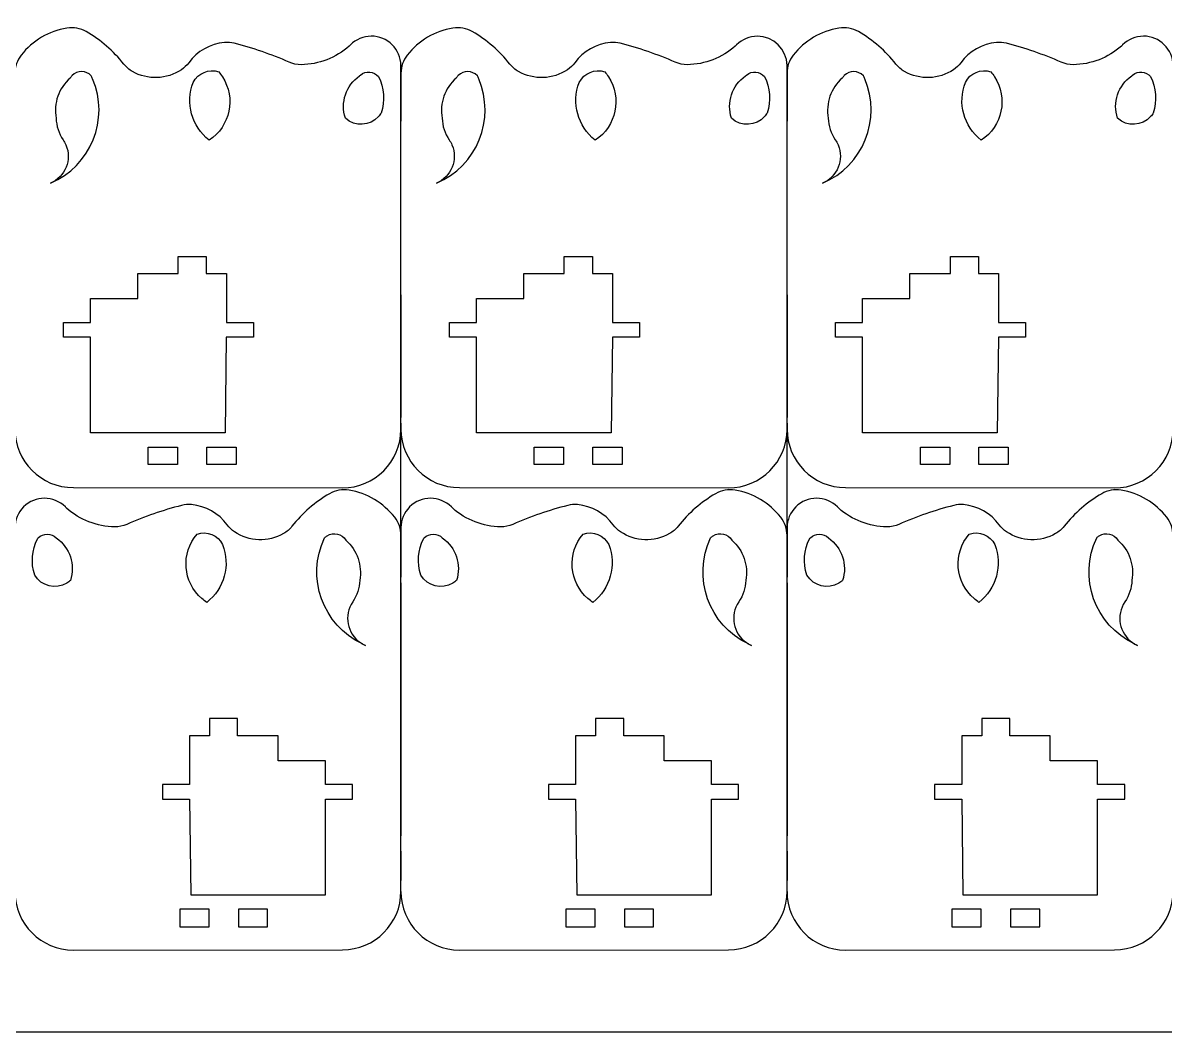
# Model space of a CAD drawing. Header units: inches. Extents: x -1166 to 134, y 1090 to 1990.
# Drawn here: x -211.2 to -15.9, y 1089.9 to 1262.4 of the extents above; entities that cross this region are included whole.
import ezdxf

# ---------------------------------------------------------------- set-up
doc = ezdxf.new("R2010")
doc.units = ezdxf.units.IN
doc.header["$MEASUREMENT"] = 0
for name, color, linetype in [('Corte exterior', 7, 'Continuous'), ('grabado linea medio', 7, 'Continuous'), ('Material', 7, 'Continuous')]:
    doc.layers.add(name, color=color, linetype=linetype)

# ---------------------------------------------------------------- blocks, each defined once
blk = doc.blocks.new('block 281')
at = {"layer": 'Corte exterior', "color": 1, "lineweight": 25}
blk.add_lwpolyline([(-146.51, 1120.81), (-146.51, 1115.81)], dxfattribs=at)
blk = doc.blocks.new('block 283')
at = {"layer": 'Corte exterior', "color": 1, "lineweight": 25}
blk.add_open_spline([(-212.51, 1113.93), (-212.51, 1108.4), (-208.04, 1103.93), (-202.51, 1103.93), (-202.51, 1103.93), (-202.51, 1103.93), (-202.5, 1103.93), (-202.5, 1103.93), (-156.5, 1103.97), (-156.5, 1103.97), (-150.98, 1103.98), (-146.51, 1108.45), (-146.51, 1113.97), (-146.51, 1113.97), (-146.51, 1174.81), (-146.51, 1174.81), (-146.51, 1175.93), (-146.89, 1177.02), (-147.58, 1177.9), (-149.52, 1180.36), (-152.3, 1182.02), (-155.39, 1182.53), (-156.54, 1182.72), (-157.71, 1182.51), (-158.71, 1181.93), (-161.19, 1180.5), (-163.37, 1178.61), (-165.14, 1176.36), (-165.54, 1175.85), (-166.03, 1175.42), (-166.6, 1175.1), (-169.22, 1173.61), (-172.47, 1173.73), (-174.97, 1175.41), (-175.46, 1175.73), (-175.88, 1176.14), (-176.22, 1176.61), (-177.67, 1178.59), (-179.9, 1179.84), (-182.34, 1180.06), (-182.9, 1180.11), (-183.46, 1180.06), (-184.01, 1179.92), (-187.21, 1179.11), (-190.35, 1178.03), (-193.38, 1176.69), (-194.03, 1176.41), (-194.74, 1176.26), (-195.45, 1176.27), (-198.48, 1176.3), (-201.41, 1177.43), (-203.67, 1179.45), (-203.75, 1179.52), (-203.82, 1179.59), (-203.89, 1179.66), (-205.86, 1181.63), (-209.05, 1181.64), (-211.03, 1179.67), (-211.97, 1178.73), (-212.5, 1177.46), (-212.51, 1176.13), (-212.51, 1176.13), (-212.51, 1193.97), (-212.51, 1193.97), (-212.51, 1193.97), (-212.51, 1192.97), (-212.51, 1192.97), (-212.51, 1187.45), (-208.04, 1182.97), (-202.52, 1182.97), (-202.52, 1182.97), (-156.52, 1182.92), (-156.52, 1182.92), (-151, 1182.92), (-146.52, 1187.39), (-146.51, 1192.91), (-146.51, 1192.91), (-146.51, 1192.92), (-146.51, 1192.92), (-146.51, 1192.92), (-146.51, 1255.12), (-146.51, 1255.12), (-146.53, 1257.91), (-148.81, 1260.15), (-151.6, 1260.13), (-152.93, 1260.12), (-154.2, 1259.59), (-155.14, 1258.65), (-155.21, 1258.58), (-155.28, 1258.51), (-155.35, 1258.45), (-157.62, 1256.43), (-160.54, 1255.29), (-163.58, 1255.26), (-164.29, 1255.25), (-164.99, 1255.4), (-165.64, 1255.69), (-168.67, 1257.02), (-171.81, 1258.1), (-175.02, 1258.92), (-175.56, 1259.05), (-176.13, 1259.1), (-176.69, 1259.05), (-179.13, 1258.84), (-181.36, 1257.58), (-182.8, 1255.6), (-183.15, 1255.13), (-183.57, 1254.73), (-184.05, 1254.4), (-186.56, 1252.72), (-189.8, 1252.6), (-192.42, 1254.09), (-192.99, 1254.41), (-193.49, 1254.84), (-193.89, 1255.35), (-195.65, 1257.6), (-197.83, 1259.49), (-200.31, 1260.92), (-201.31, 1261.5), (-202.49, 1261.71), (-203.63, 1261.52), (-206.72, 1261.01), (-209.51, 1259.36), (-211.44, 1256.89), (-212.13, 1256.01), (-212.51, 1254.93), (-212.51, 1253.81), (-212.51, 1253.81), (-212.51, 1245.63), (-212.51, 1245.63)], degree=3, knots=[0, 0, 0, 0, 1, 1, 1, 2, 2, 2, 3, 3, 3, 4, 4, 4, 5, 5, 5, 6, 6, 6, 7, 7, 7, 8, 8, 8, 9, 9, 9, 10, 10, 10, 11, 11, 11, 12, 12, 12, 13, 13, 13, 14, 14, 14, 15, 15, 15, 16, 16, 16, 17, 17, 17, 18, 18, 18, 19, 19, 19, 20, 20, 20, 21, 21, 21, 22, 22, 22, 23, 23, 23, 24, 24, 24, 25, 25, 25, 26, 26, 26, 27, 27, 27, 28, 28, 28, 29, 29, 29, 30, 30, 30, 31, 31, 31, 32, 32, 32, 33, 33, 33, 34, 34, 34, 35, 35, 35, 36, 36, 36, 37, 37, 37, 38, 38, 38, 39, 39, 39, 40, 40, 40, 41, 41, 41, 42, 42, 42, 43, 43, 43, 43], dxfattribs=at)
blk = doc.blocks.new('block 293')
at = {"layer": 'Corte exterior', "color": 1, "lineweight": 25}
blk.add_lwpolyline([(-184.31, 1107.91), (-179.31, 1107.91), (-179.31, 1110.91), (-184.31, 1110.91), (-184.31, 1107.91)], dxfattribs=at)
blk = doc.blocks.new('block 298')
at = {"layer": 'Corte exterior', "color": 1, "lineweight": 25}
blk.add_lwpolyline([(-174.31, 1107.91), (-169.31, 1107.91), (-169.31, 1110.91), (-174.31, 1110.91), (-174.31, 1107.91)], dxfattribs=at)
blk = doc.blocks.new('block 303')
at = {"layer": 'Corte exterior', "color": 1, "lineweight": 25}
blk.add_open_spline([(-209.13, 1168.01), (-207.99, 1166.11), (-205.53, 1165.51), (-203.64, 1166.65), (-203.42, 1166.78), (-203.21, 1166.93), (-203.02, 1167.11), (-202.13, 1169.79), (-203.11, 1172.75), (-205.44, 1174.36), (-206.29, 1175.22), (-207.67, 1175.23), (-208.53, 1174.38), (-208.58, 1174.34), (-208.62, 1174.29), (-208.67, 1174.24), (-209.63, 1172.3), (-209.8, 1170.06), (-209.13, 1168.01)], degree=3, knots=[0, 0, 0, 0, 1, 1, 1, 2, 2, 2, 3, 3, 3, 4, 4, 4, 5, 5, 5, 6, 6, 6, 6], dxfattribs=at)
blk = doc.blocks.new('block 308')
at = {"layer": 'Corte exterior', "color": 1, "lineweight": 25}
blk.add_open_spline([(-179.71, 1163.36), (-176.73, 1165.7), (-175.63, 1169.71), (-177, 1173.24), (-177.8, 1174.84), (-179.66, 1175.61), (-181.36, 1175.03), (-184.18, 1171.76), (-183.82, 1166.81), (-180.54, 1163.99), (-180.28, 1163.76), (-180, 1163.55), (-179.71, 1163.36)], degree=3, knots=[0, 0, 0, 0, 1, 1, 1, 2, 2, 2, 3, 3, 3, 4, 4, 4, 4], dxfattribs=at)
blk = doc.blocks.new('block 313')
at = {"layer": 'Corte exterior', "color": 1, "lineweight": 25}
blk.add_open_spline([(-152.58, 1156), (-152.89, 1156.13), (-153.18, 1156.29), (-153.45, 1156.48), (-155.73, 1158.04), (-156.32, 1161.15), (-154.76, 1163.43), (-154.01, 1164.52), (-153.59, 1165.8), (-153.55, 1167.12), (-153.1, 1169.67), (-154, 1172.28), (-155.95, 1173.99), (-156.62, 1175.07), (-158.05, 1175.41), (-159.13, 1174.73), (-159.29, 1174.63), (-159.44, 1174.51), (-159.57, 1174.38), (-162.79, 1167.58), (-159.9, 1159.46), (-153.1, 1156.24), (-152.93, 1156.16), (-152.76, 1156.08), (-152.58, 1156)], degree=3, knots=[0, 0, 0, 0, 1, 1, 1, 2, 2, 2, 3, 3, 3, 4, 4, 4, 5, 5, 5, 6, 6, 6, 7, 7, 7, 8, 8, 8, 8], dxfattribs=at)
blk = doc.blocks.new('block 318')
at = {"layer": 'Corte exterior', "color": 1, "lineweight": 25}
blk.add_lwpolyline([(-184.71, 1189.9), (-184.71, 1186.9), (-189.71, 1186.9), (-189.71, 1189.9), (-184.71, 1189.9)], dxfattribs=at)
blk = doc.blocks.new('block 323')
at = {"layer": 'Corte exterior', "color": 1, "lineweight": 25}
blk.add_lwpolyline([(-174.71, 1189.9), (-174.71, 1186.9), (-179.71, 1186.9), (-179.71, 1189.9), (-174.71, 1189.9)], dxfattribs=at)
blk = doc.blocks.new('block 328')
at = {"layer": 'Corte exterior', "color": 1, "lineweight": 25}
blk.add_open_spline([(-206.44, 1235), (-203.9, 1236.08), (-202.71, 1239.01), (-203.79, 1241.55), (-203.92, 1241.86), (-204.08, 1242.15), (-204.27, 1242.42), (-205.01, 1243.51), (-205.43, 1244.8), (-205.47, 1246.12), (-205.93, 1248.67), (-205.02, 1251.27), (-203.08, 1252.98), (-202.98, 1253.14), (-202.86, 1253.29), (-202.73, 1253.42), (-201.81, 1254.31), (-200.34, 1254.29), (-199.45, 1253.37), (-199.37, 1253.2), (-199.3, 1253.03), (-199.22, 1252.85), (-196.28, 1245.93), (-199.52, 1237.93), (-206.44, 1235)], degree=3, knots=[0, 0, 0, 0, 1, 1, 1, 2, 2, 2, 3, 3, 3, 4, 4, 4, 5, 5, 5, 6, 6, 6, 7, 7, 7, 8, 8, 8, 8], dxfattribs=at)
blk = doc.blocks.new('block 333')
at = {"layer": 'Corte exterior', "color": 1, "lineweight": 25}
blk.add_open_spline([(-177.66, 1254.03), (-179.36, 1254.6), (-181.22, 1253.84), (-182.03, 1252.24), (-183.39, 1248.71), (-182.29, 1244.7), (-179.32, 1242.36), (-175.7, 1244.72), (-174.67, 1249.57), (-177.04, 1253.19), (-177.23, 1253.49), (-177.44, 1253.76), (-177.66, 1254.03)], degree=3, knots=[0, 0, 0, 0, 1, 1, 1, 2, 2, 2, 3, 3, 3, 4, 4, 4, 4], dxfattribs=at)
blk = doc.blocks.new('block 338')
at = {"layer": 'Corte exterior', "color": 1, "lineweight": 25}
blk.add_open_spline([(-150.36, 1253.23), (-151.14, 1254.15), (-152.51, 1254.27), (-153.44, 1253.49), (-153.49, 1253.45), (-153.54, 1253.4), (-153.58, 1253.36), (-155.91, 1251.74), (-156.9, 1248.79), (-156, 1246.1), (-154.36, 1244.62), (-151.83, 1244.74), (-150.35, 1246.38), (-150.18, 1246.57), (-150.03, 1246.78), (-149.89, 1247), (-149.23, 1249.06), (-149.39, 1251.3), (-150.36, 1253.23)], degree=3, knots=[0, 0, 0, 0, 1, 1, 1, 2, 2, 2, 3, 3, 3, 4, 4, 4, 5, 5, 5, 6, 6, 6, 6], dxfattribs=at)
blk = doc.blocks.new('block 346')
at = {"layer": 'Corte exterior', "color": 1, "lineweight": 25}
blk.add_lwpolyline([(-146.51, 1216.93), (-146.51, 1244.63)], dxfattribs=at)
blk = doc.blocks.new('block 351')
at = {"layer": 'Corte exterior', "color": 1, "lineweight": 25}
blk.add_lwpolyline([(-146.51, 1176.13), (-146.51, 1167.67)], dxfattribs=at)
blk = doc.blocks.new('block 356')
at = {"layer": 'Corte exterior', "color": 1, "lineweight": 25}
blk.add_lwpolyline([(-146.51, 1166.67), (-146.51, 1123.43)], dxfattribs=at)
blk = doc.blocks.new('block 361')
at = {"layer": 'Corte exterior', "color": 1, "lineweight": 25}
blk.add_lwpolyline([(-146.51, 1215.93), (-146.51, 1194.97)], dxfattribs=at)
blk = doc.blocks.new('block 366')
at = {"layer": 'Corte exterior', "color": 1, "lineweight": 25}
blk.add_lwpolyline([(-80.51, 1120.81), (-80.5, 1115.81)], dxfattribs=at)
blk = doc.blocks.new('block 368')
at = {"layer": 'Corte exterior', "color": 1, "lineweight": 25}
blk.add_open_spline([(-146.51, 1113.93), (-146.51, 1108.4), (-142.03, 1103.93), (-136.51, 1103.93), (-136.51, 1103.93), (-136.5, 1103.93), (-136.5, 1103.93), (-136.5, 1103.93), (-90.5, 1103.97), (-90.5, 1103.97), (-84.98, 1103.98), (-80.51, 1108.45), (-80.51, 1113.97), (-80.51, 1113.97), (-80.51, 1174.81), (-80.51, 1174.81), (-80.51, 1175.93), (-80.89, 1177.02), (-81.58, 1177.9), (-83.51, 1180.36), (-86.3, 1182.02), (-89.39, 1182.53), (-90.53, 1182.72), (-91.71, 1182.51), (-92.71, 1181.93), (-95.19, 1180.5), (-97.37, 1178.61), (-99.13, 1176.36), (-99.53, 1175.85), (-100.03, 1175.42), (-100.6, 1175.1), (-103.22, 1173.61), (-106.46, 1173.73), (-108.97, 1175.41), (-109.45, 1175.73), (-109.88, 1176.14), (-110.22, 1176.61), (-111.66, 1178.59), (-113.89, 1179.84), (-116.33, 1180.06), (-116.89, 1180.11), (-117.46, 1180.06), (-118, 1179.92), (-121.21, 1179.11), (-124.35, 1178.03), (-127.38, 1176.69), (-128.03, 1176.41), (-128.73, 1176.26), (-129.44, 1176.27), (-132.48, 1176.3), (-135.4, 1177.43), (-137.67, 1179.45), (-137.74, 1179.52), (-137.82, 1179.59), (-137.89, 1179.66), (-139.85, 1181.63), (-143.05, 1181.64), (-145.03, 1179.67), (-145.97, 1178.73), (-146.5, 1177.46), (-146.51, 1176.13), (-146.51, 1176.13), (-146.51, 1193.97), (-146.51, 1193.97), (-146.51, 1193.97), (-146.51, 1192.97), (-146.51, 1192.97), (-146.51, 1187.45), (-142.04, 1182.97), (-136.52, 1182.97), (-136.52, 1182.97), (-90.52, 1182.92), (-90.52, 1182.92), (-84.99, 1182.92), (-80.51, 1187.39), (-80.51, 1192.91), (-80.51, 1192.91), (-80.51, 1192.92), (-80.51, 1192.92), (-80.51, 1192.92), (-80.51, 1255.12), (-80.51, 1255.12), (-80.53, 1257.91), (-82.81, 1260.15), (-85.59, 1260.13), (-86.92, 1260.12), (-88.19, 1259.59), (-89.13, 1258.65), (-89.2, 1258.58), (-89.27, 1258.51), (-89.35, 1258.45), (-91.61, 1256.43), (-94.54, 1255.29), (-97.57, 1255.26), (-98.29, 1255.25), (-98.99, 1255.4), (-99.64, 1255.69), (-102.67, 1257.02), (-105.81, 1258.1), (-109.01, 1258.92), (-109.56, 1259.05), (-110.13, 1259.1), (-110.69, 1259.05), (-113.13, 1258.84), (-115.35, 1257.58), (-116.8, 1255.6), (-117.14, 1255.13), (-117.57, 1254.73), (-118.05, 1254.4), (-120.55, 1252.72), (-123.8, 1252.6), (-126.42, 1254.09), (-126.99, 1254.41), (-127.48, 1254.84), (-127.88, 1255.35), (-129.65, 1257.6), (-131.83, 1259.49), (-134.31, 1260.92), (-135.31, 1261.5), (-136.49, 1261.71), (-137.63, 1261.52), (-140.72, 1261.01), (-143.51, 1259.36), (-145.44, 1256.89), (-146.13, 1256.01), (-146.51, 1254.93), (-146.51, 1253.81), (-146.51, 1253.81), (-146.51, 1245.63), (-146.51, 1245.63)], degree=3, knots=[0, 0, 0, 0, 1, 1, 1, 2, 2, 2, 3, 3, 3, 4, 4, 4, 5, 5, 5, 6, 6, 6, 7, 7, 7, 8, 8, 8, 9, 9, 9, 10, 10, 10, 11, 11, 11, 12, 12, 12, 13, 13, 13, 14, 14, 14, 15, 15, 15, 16, 16, 16, 17, 17, 17, 18, 18, 18, 19, 19, 19, 20, 20, 20, 21, 21, 21, 22, 22, 22, 23, 23, 23, 24, 24, 24, 25, 25, 25, 26, 26, 26, 27, 27, 27, 28, 28, 28, 29, 29, 29, 30, 30, 30, 31, 31, 31, 32, 32, 32, 33, 33, 33, 34, 34, 34, 35, 35, 35, 36, 36, 36, 37, 37, 37, 38, 38, 38, 39, 39, 39, 40, 40, 40, 41, 41, 41, 42, 42, 42, 43, 43, 43, 43], dxfattribs=at)
blk = doc.blocks.new('block 373')
at = {"layer": 'Corte exterior', "color": 1, "lineweight": 25}
blk.add_lwpolyline([(-146.51, 1113.93), (-146.51, 1122.43)], dxfattribs=at)
blk = doc.blocks.new('block 378')
at = {"layer": 'Corte exterior', "color": 1, "lineweight": 25}
blk.add_lwpolyline([(-118.31, 1107.91), (-113.31, 1107.91), (-113.31, 1110.91), (-118.31, 1110.91), (-118.31, 1107.91)], dxfattribs=at)
blk = doc.blocks.new('block 383')
at = {"layer": 'Corte exterior', "color": 1, "lineweight": 25}
blk.add_lwpolyline([(-108.31, 1107.91), (-103.31, 1107.91), (-103.31, 1110.91), (-108.31, 1110.91), (-108.31, 1107.91)], dxfattribs=at)
blk = doc.blocks.new('block 388')
at = {"layer": 'Corte exterior', "color": 1, "lineweight": 25}
blk.add_open_spline([(-143.13, 1168.01), (-141.99, 1166.11), (-139.53, 1165.51), (-137.64, 1166.65), (-137.42, 1166.78), (-137.21, 1166.93), (-137.02, 1167.11), (-136.12, 1169.79), (-137.11, 1172.75), (-139.44, 1174.36), (-140.28, 1175.22), (-141.67, 1175.23), (-142.53, 1174.38), (-142.57, 1174.34), (-142.62, 1174.29), (-142.66, 1174.24), (-143.63, 1172.3), (-143.8, 1170.06), (-143.13, 1168.01)], degree=3, knots=[0, 0, 0, 0, 1, 1, 1, 2, 2, 2, 3, 3, 3, 4, 4, 4, 5, 5, 5, 6, 6, 6, 6], dxfattribs=at)
blk = doc.blocks.new('block 393')
at = {"layer": 'Corte exterior', "color": 1, "lineweight": 25}
blk.add_open_spline([(-113.7, 1163.36), (-110.73, 1165.7), (-109.63, 1169.71), (-111, 1173.24), (-111.8, 1174.84), (-113.66, 1175.61), (-115.36, 1175.03), (-118.18, 1171.76), (-117.81, 1166.81), (-114.54, 1163.99), (-114.27, 1163.76), (-113.99, 1163.55), (-113.7, 1163.36)], degree=3, knots=[0, 0, 0, 0, 1, 1, 1, 2, 2, 2, 3, 3, 3, 4, 4, 4, 4], dxfattribs=at)
blk = doc.blocks.new('block 398')
at = {"layer": 'Corte exterior', "color": 1, "lineweight": 25}
blk.add_open_spline([(-86.58, 1156), (-86.88, 1156.13), (-87.17, 1156.29), (-87.45, 1156.48), (-89.73, 1158.04), (-90.31, 1161.15), (-88.76, 1163.43), (-88.01, 1164.52), (-87.59, 1165.8), (-87.55, 1167.12), (-87.09, 1169.67), (-88, 1172.28), (-89.94, 1173.99), (-90.62, 1175.07), (-92.05, 1175.41), (-93.13, 1174.73), (-93.29, 1174.63), (-93.44, 1174.51), (-93.57, 1174.38), (-96.79, 1167.58), (-93.89, 1159.46), (-87.1, 1156.24), (-86.93, 1156.16), (-86.75, 1156.08), (-86.58, 1156)], degree=3, knots=[0, 0, 0, 0, 1, 1, 1, 2, 2, 2, 3, 3, 3, 4, 4, 4, 5, 5, 5, 6, 6, 6, 7, 7, 7, 8, 8, 8, 8], dxfattribs=at)
blk = doc.blocks.new('block 403')
at = {"layer": 'Corte exterior', "color": 1, "lineweight": 25}
blk.add_lwpolyline([(-118.71, 1189.9), (-118.71, 1186.9), (-123.71, 1186.9), (-123.71, 1189.9), (-118.71, 1189.9)], dxfattribs=at)
blk = doc.blocks.new('block 408')
at = {"layer": 'Corte exterior', "color": 1, "lineweight": 25}
blk.add_lwpolyline([(-108.71, 1189.9), (-108.71, 1186.9), (-113.71, 1186.9), (-113.71, 1189.9), (-108.71, 1189.9)], dxfattribs=at)
blk = doc.blocks.new('block 413')
at = {"layer": 'Corte exterior', "color": 1, "lineweight": 25}
blk.add_open_spline([(-140.44, 1235), (-137.9, 1236.08), (-136.71, 1239.01), (-137.79, 1241.55), (-137.92, 1241.86), (-138.08, 1242.15), (-138.26, 1242.42), (-139.01, 1243.51), (-139.43, 1244.8), (-139.47, 1246.12), (-139.92, 1248.67), (-139.02, 1251.27), (-137.08, 1252.98), (-136.98, 1253.14), (-136.86, 1253.29), (-136.72, 1253.42), (-135.8, 1254.31), (-134.34, 1254.29), (-133.45, 1253.37), (-133.37, 1253.2), (-133.29, 1253.03), (-133.22, 1252.85), (-130.28, 1245.93), (-133.51, 1237.93), (-140.44, 1235)], degree=3, knots=[0, 0, 0, 0, 1, 1, 1, 2, 2, 2, 3, 3, 3, 4, 4, 4, 5, 5, 5, 6, 6, 6, 7, 7, 7, 8, 8, 8, 8], dxfattribs=at)
blk = doc.blocks.new('block 418')
at = {"layer": 'Corte exterior', "color": 1, "lineweight": 25}
blk.add_open_spline([(-111.66, 1254.03), (-113.36, 1254.6), (-115.22, 1253.84), (-116.02, 1252.24), (-117.39, 1248.71), (-116.29, 1244.7), (-113.32, 1242.36), (-109.69, 1244.72), (-108.67, 1249.57), (-111.03, 1253.19), (-111.22, 1253.49), (-111.43, 1253.76), (-111.66, 1254.03)], degree=3, knots=[0, 0, 0, 0, 1, 1, 1, 2, 2, 2, 3, 3, 3, 4, 4, 4, 4], dxfattribs=at)
blk = doc.blocks.new('block 423')
at = {"layer": 'Corte exterior', "color": 1, "lineweight": 25}
blk.add_open_spline([(-84.36, 1253.23), (-85.13, 1254.15), (-86.51, 1254.27), (-87.43, 1253.49), (-87.48, 1253.45), (-87.53, 1253.4), (-87.58, 1253.36), (-89.91, 1251.74), (-90.89, 1248.79), (-90, 1246.1), (-88.36, 1244.62), (-85.83, 1244.74), (-84.35, 1246.38), (-84.18, 1246.57), (-84.02, 1246.78), (-83.89, 1247), (-83.22, 1249.06), (-83.39, 1251.3), (-84.36, 1253.23)], degree=3, knots=[0, 0, 0, 0, 1, 1, 1, 2, 2, 2, 3, 3, 3, 4, 4, 4, 5, 5, 5, 6, 6, 6, 6], dxfattribs=at)
blk = doc.blocks.new('block 431')
at = {"layer": 'Corte exterior', "color": 1, "lineweight": 25}
blk.add_lwpolyline([(-80.5, 1216.93), (-80.5, 1244.63)], dxfattribs=at)
blk = doc.blocks.new('block 436')
at = {"layer": 'Corte exterior', "color": 1, "lineweight": 25}
blk.add_lwpolyline([(-80.51, 1176.13), (-80.51, 1167.67)], dxfattribs=at)
blk = doc.blocks.new('block 441')
at = {"layer": 'Corte exterior', "color": 1, "lineweight": 25}
blk.add_lwpolyline([(-80.51, 1166.67), (-80.51, 1123.43)], dxfattribs=at)
blk = doc.blocks.new('block 446')
at = {"layer": 'Corte exterior', "color": 1, "lineweight": 25}
blk.add_lwpolyline([(-80.5, 1215.93), (-80.5, 1194.97)], dxfattribs=at)
blk = doc.blocks.new('block 453')
at = {"layer": 'Corte exterior', "color": 1, "lineweight": 25}
blk.add_open_spline([(-80.51, 1113.93), (-80.51, 1108.4), (-76.03, 1103.93), (-70.51, 1103.93), (-70.5, 1103.93), (-70.5, 1103.93), (-70.5, 1103.93), (-70.5, 1103.93), (-24.5, 1103.97), (-24.5, 1103.97), (-18.98, 1103.98), (-14.51, 1108.45), (-14.51, 1113.97), (-14.51, 1113.97), (-14.51, 1174.81), (-14.51, 1174.81), (-14.51, 1175.93), (-14.88, 1177.02), (-15.58, 1177.9), (-17.51, 1180.36), (-20.3, 1182.02), (-23.39, 1182.53), (-24.53, 1182.72), (-25.7, 1182.51), (-26.71, 1181.93), (-29.18, 1180.5), (-31.36, 1178.61), (-33.13, 1176.36), (-33.53, 1175.85), (-34.03, 1175.42), (-34.59, 1175.1), (-37.22, 1173.61), (-40.46, 1173.73), (-42.97, 1175.41), (-43.45, 1175.73), (-43.87, 1176.14), (-44.22, 1176.61), (-45.66, 1178.59), (-47.89, 1179.84), (-50.33, 1180.06), (-50.89, 1180.11), (-51.46, 1180.06), (-52, 1179.92), (-55.21, 1179.11), (-58.34, 1178.03), (-61.37, 1176.69), (-62.02, 1176.41), (-62.73, 1176.26), (-63.44, 1176.27), (-66.48, 1176.3), (-69.4, 1177.43), (-71.67, 1179.45), (-71.74, 1179.52), (-71.81, 1179.59), (-71.88, 1179.66), (-73.85, 1181.63), (-77.05, 1181.64), (-79.02, 1179.67), (-79.96, 1178.73), (-80.5, 1177.46), (-80.51, 1176.13), (-80.51, 1176.13), (-80.5, 1193.97), (-80.5, 1193.97), (-80.5, 1193.97), (-80.5, 1192.97), (-80.5, 1192.97), (-80.5, 1187.45), (-76.03, 1182.97), (-70.52, 1182.97), (-70.52, 1182.97), (-24.51, 1182.92), (-24.51, 1182.92), (-18.99, 1182.92), (-14.51, 1187.39), (-14.5, 1192.91), (-14.5, 1192.91), (-14.5, 1192.92), (-14.5, 1192.92), (-14.5, 1192.92), (-14.5, 1255.12), (-14.5, 1255.12), (-14.53, 1257.91), (-16.8, 1260.15), (-19.59, 1260.13), (-20.92, 1260.12), (-22.19, 1259.59), (-23.13, 1258.65), (-23.2, 1258.58), (-23.27, 1258.51), (-23.34, 1258.45), (-25.61, 1256.43), (-28.53, 1255.29), (-31.57, 1255.26), (-32.28, 1255.25), (-32.99, 1255.4), (-33.64, 1255.69), (-36.67, 1257.02), (-39.8, 1258.1), (-43.01, 1258.92), (-43.56, 1259.05), (-44.12, 1259.1), (-44.68, 1259.05), (-47.12, 1258.84), (-49.35, 1257.58), (-50.8, 1255.6), (-51.14, 1255.13), (-51.56, 1254.73), (-52.05, 1254.4), (-54.55, 1252.72), (-57.79, 1252.6), (-60.42, 1254.09), (-60.98, 1254.41), (-61.48, 1254.84), (-61.88, 1255.35), (-63.65, 1257.6), (-65.83, 1259.49), (-68.31, 1260.92), (-69.31, 1261.5), (-70.48, 1261.71), (-71.63, 1261.52), (-74.72, 1261.01), (-77.5, 1259.36), (-79.44, 1256.89), (-80.13, 1256.01), (-80.5, 1254.93), (-80.5, 1253.81), (-80.5, 1253.81), (-80.5, 1245.63), (-80.5, 1245.63)], degree=3, knots=[0, 0, 0, 0, 1, 1, 1, 2, 2, 2, 3, 3, 3, 4, 4, 4, 5, 5, 5, 6, 6, 6, 7, 7, 7, 8, 8, 8, 9, 9, 9, 10, 10, 10, 11, 11, 11, 12, 12, 12, 13, 13, 13, 14, 14, 14, 15, 15, 15, 16, 16, 16, 17, 17, 17, 18, 18, 18, 19, 19, 19, 20, 20, 20, 21, 21, 21, 22, 22, 22, 23, 23, 23, 24, 24, 24, 25, 25, 25, 26, 26, 26, 27, 27, 27, 28, 28, 28, 29, 29, 29, 30, 30, 30, 31, 31, 31, 32, 32, 32, 33, 33, 33, 34, 34, 34, 35, 35, 35, 36, 36, 36, 37, 37, 37, 38, 38, 38, 39, 39, 39, 40, 40, 40, 41, 41, 41, 42, 42, 42, 43, 43, 43, 43], dxfattribs=at)
blk = doc.blocks.new('block 458')
at = {"layer": 'Corte exterior', "color": 1, "lineweight": 25}
blk.add_lwpolyline([(-80.51, 1113.93), (-80.51, 1122.43)], dxfattribs=at)
blk = doc.blocks.new('block 463')
at = {"layer": 'Corte exterior', "color": 1, "lineweight": 25}
blk.add_lwpolyline([(-52.31, 1107.91), (-47.31, 1107.91), (-47.31, 1110.91), (-52.31, 1110.91), (-52.31, 1107.91)], dxfattribs=at)
blk = doc.blocks.new('block 468')
at = {"layer": 'Corte exterior', "color": 1, "lineweight": 25}
blk.add_lwpolyline([(-42.31, 1107.91), (-37.31, 1107.91), (-37.31, 1110.91), (-42.31, 1110.91), (-42.31, 1107.91)], dxfattribs=at)
blk = doc.blocks.new('block 473')
at = {"layer": 'Corte exterior', "color": 1, "lineweight": 25}
blk.add_open_spline([(-77.12, 1168.01), (-75.98, 1166.11), (-73.53, 1165.51), (-71.63, 1166.65), (-71.41, 1166.78), (-71.21, 1166.93), (-71.02, 1167.11), (-70.12, 1169.79), (-71.11, 1172.75), (-73.44, 1174.36), (-74.28, 1175.22), (-75.66, 1175.23), (-76.52, 1174.38), (-76.57, 1174.34), (-76.62, 1174.29), (-76.66, 1174.24), (-77.63, 1172.3), (-77.79, 1170.06), (-77.12, 1168.01)], degree=3, knots=[0, 0, 0, 0, 1, 1, 1, 2, 2, 2, 3, 3, 3, 4, 4, 4, 5, 5, 5, 6, 6, 6, 6], dxfattribs=at)
blk = doc.blocks.new('block 478')
at = {"layer": 'Corte exterior', "color": 1, "lineweight": 25}
blk.add_open_spline([(-47.7, 1163.36), (-44.73, 1165.7), (-43.63, 1169.71), (-44.99, 1173.24), (-45.8, 1174.84), (-47.66, 1175.61), (-49.35, 1175.03), (-52.18, 1171.76), (-51.81, 1166.81), (-48.53, 1163.99), (-48.27, 1163.76), (-47.99, 1163.55), (-47.7, 1163.36)], degree=3, knots=[0, 0, 0, 0, 1, 1, 1, 2, 2, 2, 3, 3, 3, 4, 4, 4, 4], dxfattribs=at)
blk = doc.blocks.new('block 483')
at = {"layer": 'Corte exterior', "color": 1, "lineweight": 25}
blk.add_open_spline([(-20.58, 1156), (-20.88, 1156.13), (-21.17, 1156.29), (-21.44, 1156.48), (-23.72, 1158.04), (-24.31, 1161.15), (-22.75, 1163.43), (-22.01, 1164.52), (-21.59, 1165.8), (-21.55, 1167.12), (-21.09, 1169.67), (-22, 1172.28), (-23.94, 1173.99), (-24.62, 1175.07), (-26.04, 1175.41), (-27.13, 1174.73), (-27.29, 1174.63), (-27.43, 1174.51), (-27.56, 1174.38), (-30.79, 1167.58), (-27.89, 1159.46), (-21.09, 1156.24), (-20.92, 1156.16), (-20.75, 1156.08), (-20.58, 1156)], degree=3, knots=[0, 0, 0, 0, 1, 1, 1, 2, 2, 2, 3, 3, 3, 4, 4, 4, 5, 5, 5, 6, 6, 6, 7, 7, 7, 8, 8, 8, 8], dxfattribs=at)
blk = doc.blocks.new('block 488')
at = {"layer": 'Corte exterior', "color": 1, "lineweight": 25}
blk.add_lwpolyline([(-52.7, 1189.9), (-52.7, 1186.9), (-57.7, 1186.9), (-57.7, 1189.9), (-52.7, 1189.9)], dxfattribs=at)
blk = doc.blocks.new('block 493')
at = {"layer": 'Corte exterior', "color": 1, "lineweight": 25}
blk.add_lwpolyline([(-42.7, 1189.9), (-42.7, 1186.9), (-47.7, 1186.9), (-47.7, 1189.9), (-42.7, 1189.9)], dxfattribs=at)
blk = doc.blocks.new('block 498')
at = {"layer": 'Corte exterior', "color": 1, "lineweight": 25}
blk.add_open_spline([(-74.44, 1235), (-71.89, 1236.08), (-70.71, 1239.01), (-71.78, 1241.55), (-71.91, 1241.86), (-72.07, 1242.15), (-72.26, 1242.42), (-73.01, 1243.51), (-73.42, 1244.8), (-73.46, 1246.12), (-73.92, 1248.67), (-73.01, 1251.27), (-71.07, 1252.98), (-70.97, 1253.14), (-70.85, 1253.29), (-70.72, 1253.42), (-69.8, 1254.31), (-68.34, 1254.29), (-67.45, 1253.37), (-67.37, 1253.2), (-67.29, 1253.03), (-67.22, 1252.85), (-64.28, 1245.93), (-67.51, 1237.93), (-74.44, 1235)], degree=3, knots=[0, 0, 0, 0, 1, 1, 1, 2, 2, 2, 3, 3, 3, 4, 4, 4, 5, 5, 5, 6, 6, 6, 7, 7, 7, 8, 8, 8, 8], dxfattribs=at)
blk = doc.blocks.new('block 503')
at = {"layer": 'Corte exterior', "color": 1, "lineweight": 25}
blk.add_open_spline([(-45.66, 1254.03), (-47.36, 1254.6), (-49.22, 1253.84), (-50.02, 1252.24), (-51.38, 1248.71), (-50.29, 1244.7), (-47.31, 1242.36), (-43.69, 1244.72), (-42.67, 1249.57), (-45.03, 1253.19), (-45.22, 1253.49), (-45.43, 1253.76), (-45.66, 1254.03)], degree=3, knots=[0, 0, 0, 0, 1, 1, 1, 2, 2, 2, 3, 3, 3, 4, 4, 4, 4], dxfattribs=at)
blk = doc.blocks.new('block 508')
at = {"layer": 'Corte exterior', "color": 1, "lineweight": 25}
blk.add_open_spline([(-18.35, 1253.23), (-19.13, 1254.15), (-20.51, 1254.27), (-21.43, 1253.49), (-21.48, 1253.45), (-21.53, 1253.4), (-21.58, 1253.36), (-23.91, 1251.74), (-24.89, 1248.79), (-24, 1246.1), (-22.36, 1244.62), (-19.83, 1244.74), (-18.35, 1246.38), (-18.17, 1246.57), (-18.02, 1246.78), (-17.89, 1247), (-17.22, 1249.06), (-17.39, 1251.3), (-18.35, 1253.23)], degree=3, knots=[0, 0, 0, 0, 1, 1, 1, 2, 2, 2, 3, 3, 3, 4, 4, 4, 5, 5, 5, 6, 6, 6, 6], dxfattribs=at)
blk = doc.blocks.new('block 713')
at = {"layer": 'grabado linea medio', "color": 2, "lineweight": 25}
blk.add_lwpolyline([(-174.44, 1143.51), (-179.24, 1143.51), (-179.24, 1140.56), (-182.66, 1140.56), (-182.66, 1132.22), (-187.3, 1132.22), (-187.3, 1129.7), (-182.66, 1129.7), (-182.46, 1113.36), (-159.43, 1113.36), (-159.43, 1129.7), (-154.79, 1129.7), (-154.79, 1132.22), (-159.43, 1132.22), (-159.43, 1136.28), (-167.51, 1136.28), (-167.51, 1140.56), (-174.44, 1140.56), (-174.44, 1143.51)], dxfattribs=at)
blk = doc.blocks.new('block 718')
at = {"layer": 'grabado linea medio', "color": 2, "lineweight": 25}
blk.add_lwpolyline([(-176.36, 1219.55), (-176.36, 1211.21), (-171.72, 1211.21), (-171.72, 1208.69), (-176.37, 1208.69), (-176.57, 1192.35), (-199.59, 1192.35), (-199.59, 1208.69), (-204.23, 1208.69), (-204.23, 1211.21), (-199.59, 1211.21), (-199.59, 1215.27), (-191.51, 1215.27), (-191.51, 1219.55), (-184.59, 1219.55), (-184.59, 1222.5), (-179.79, 1222.5), (-179.79, 1219.55), (-176.36, 1219.55)], dxfattribs=at)
blk = doc.blocks.new('block 723')
at = {"layer": 'grabado linea medio', "color": 2, "lineweight": 25}
blk.add_lwpolyline([(-108.43, 1143.51), (-113.23, 1143.51), (-113.23, 1140.56), (-116.66, 1140.56), (-116.66, 1132.22), (-121.3, 1132.22), (-121.3, 1129.7), (-116.66, 1129.7), (-116.46, 1113.36), (-93.43, 1113.36), (-93.43, 1129.7), (-88.79, 1129.7), (-88.79, 1132.22), (-93.43, 1132.22), (-93.43, 1136.28), (-101.51, 1136.28), (-101.51, 1140.56), (-108.43, 1140.56), (-108.43, 1143.51)], dxfattribs=at)
blk = doc.blocks.new('block 728')
at = {"layer": 'grabado linea medio', "color": 2, "lineweight": 25}
blk.add_lwpolyline([(-110.36, 1219.55), (-110.36, 1211.21), (-105.72, 1211.21), (-105.72, 1208.69), (-110.36, 1208.69), (-110.56, 1192.35), (-133.59, 1192.35), (-133.59, 1208.69), (-138.23, 1208.69), (-138.23, 1211.21), (-133.59, 1211.21), (-133.59, 1215.27), (-125.51, 1215.27), (-125.51, 1219.55), (-118.59, 1219.55), (-118.59, 1222.5), (-113.79, 1222.5), (-113.79, 1219.55), (-110.36, 1219.55)], dxfattribs=at)
blk = doc.blocks.new('block 733')
at = {"layer": 'grabado linea medio', "color": 2, "lineweight": 25}
blk.add_lwpolyline([(-42.43, 1143.51), (-47.23, 1143.51), (-47.23, 1140.56), (-50.65, 1140.56), (-50.65, 1132.22), (-55.29, 1132.22), (-55.29, 1129.7), (-50.65, 1129.7), (-50.45, 1113.36), (-27.42, 1113.36), (-27.42, 1129.7), (-22.78, 1129.7), (-22.78, 1132.22), (-27.42, 1132.22), (-27.42, 1136.28), (-35.5, 1136.28), (-35.5, 1140.56), (-42.43, 1140.56), (-42.43, 1143.51)], dxfattribs=at)
blk = doc.blocks.new('block 738')
at = {"layer": 'grabado linea medio', "color": 2, "lineweight": 25}
blk.add_lwpolyline([(-44.36, 1219.55), (-44.36, 1211.21), (-39.72, 1211.21), (-39.72, 1208.69), (-44.36, 1208.69), (-44.56, 1192.35), (-67.59, 1192.35), (-67.59, 1208.69), (-72.23, 1208.69), (-72.23, 1211.21), (-67.59, 1211.21), (-67.59, 1215.27), (-59.51, 1215.27), (-59.51, 1219.55), (-52.58, 1219.55), (-52.58, 1222.5), (-47.78, 1222.5), (-47.78, 1219.55), (-44.36, 1219.55)], dxfattribs=at)

msp = doc.modelspace()

# ---------------------------------------------------------------- linework, layer by layer
at = {"layer": 'Material', "color": 7, "lineweight": 25}
msp.add_lwpolyline([(134.38, 1089.89), (-1165.62, 1089.89), (-1165.62, 1989.89), (134.38, 1989.89), (134.38, 1089.89)], dxfattribs=at)

# ---------------------------------------------------------------- block references
at = {"layer": 'Corte exterior'}
for name in ['block 283', 'block 368', 'block 453', 'block 328', 'block 333', 'block 338', 'block 413', 'block 418', 'block 423', 'block 498', 'block 503', 'block 508', 'block 346', 'block 431', 'block 361', 'block 446', 'block 318', 'block 323', 'block 403', 'block 408', 'block 488', 'block 493', 'block 351', 'block 436', 'block 303', 'block 308', 'block 313', 'block 388', 'block 393', 'block 398', 'block 473', 'block 478', 'block 483', 'block 356', 'block 441', 'block 373', 'block 458', 'block 281', 'block 366', 'block 293', 'block 298', 'block 378', 'block 383', 'block 463', 'block 468']:
    msp.add_blockref(name, (0, 0), dxfattribs=at)
at = {"layer": 'grabado linea medio'}
for name in ['block 718', 'block 728', 'block 738', 'block 713', 'block 723', 'block 733']:
    msp.add_blockref(name, (0, 0), dxfattribs=at)

doc.saveas('drawing.dxf')
